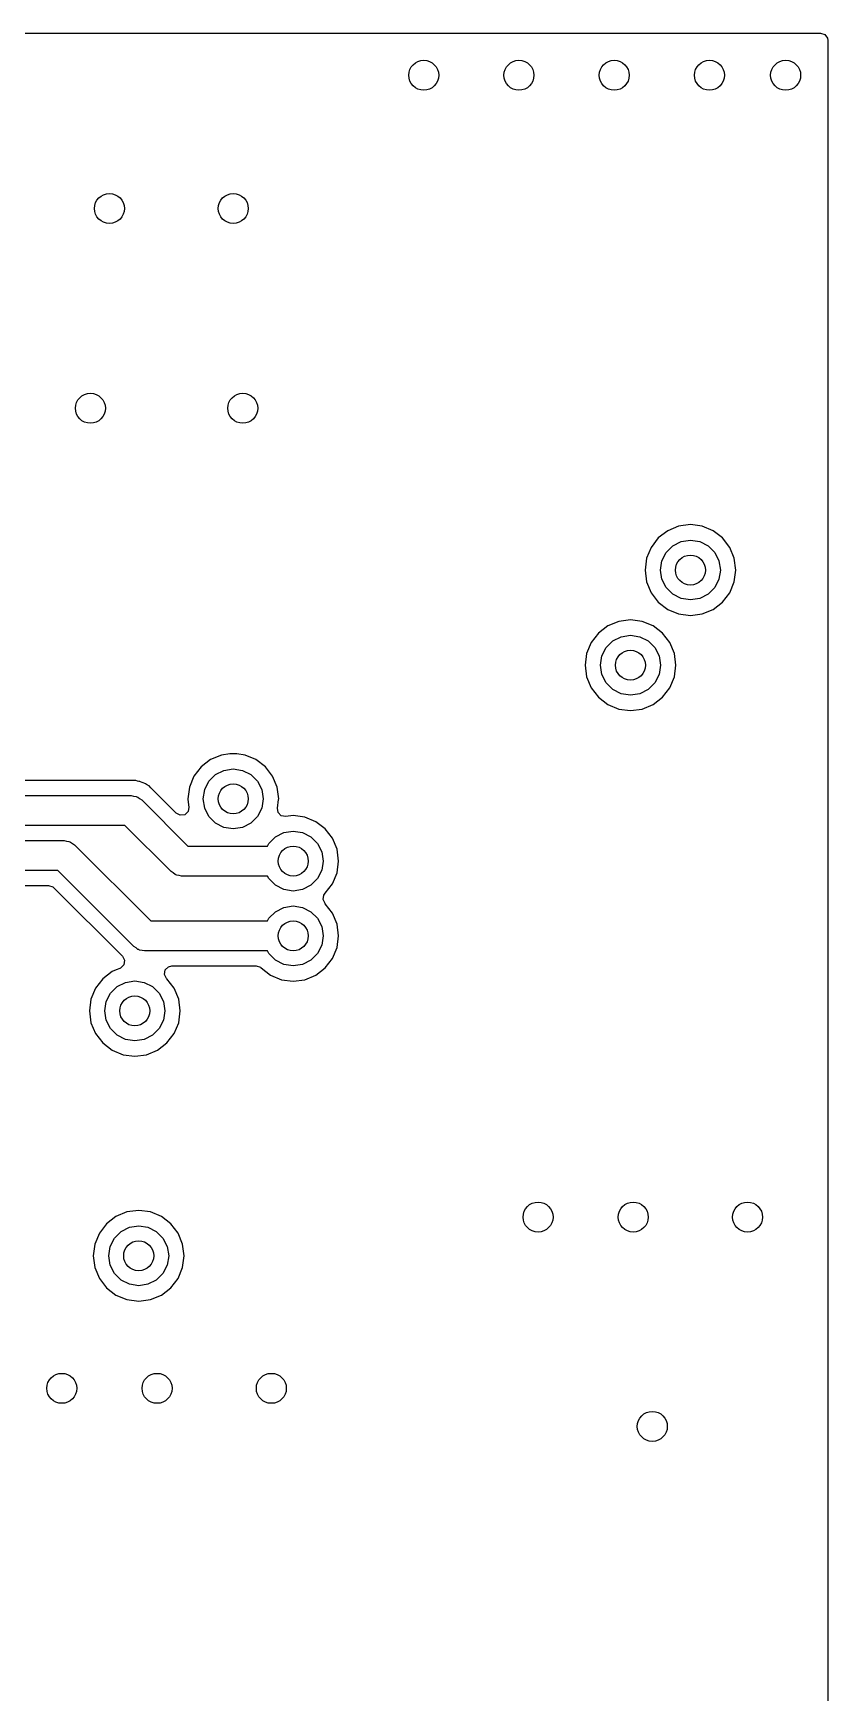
# Model space of a CAD drawing. Extents: x 3.91 to 7.47, y -4.88 to -2.92.
# Drawn here: x 7.054 to 7.471, y -3.788 to -2.915 of the extents above; entities that cross this region are included whole.
import ezdxf

# ---------------------------------------------------------------- set-up
doc = ezdxf.new("R2010")
doc.units = 0
doc.header["$MEASUREMENT"] = 0
doc.layers.add('BLACK', color=7, linetype='CONTINUOUS')

msp = doc.modelspace()

# ---------------------------------------------------------------- linework, layer by layer
at = {"layer": 'BLACK', "linetype": 'CONTINUOUS'}
for p, q in [((3.91047, -2.91541), (7.46688, -2.91541)), ((7.46688, -2.91541), (7.46917, -2.91615)), ((7.46917, -2.91615), (7.47059, -2.9181)), ((7.47059, -2.9181), (7.47078, -2.91931)), ((7.47078, -2.91931), (7.47078, -4.39456)), ((7.3925, -3.17448), (7.38675, -3.17687)), ((7.39867, -3.17367), (7.3925, -3.17448)), ((7.40485, -3.17448), (7.39867, -3.17367)), ((7.4106, -3.17687), (7.40485, -3.17448)), ((7.38181, -3.18066), (7.37802, -3.18559)), ((7.38675, -3.17687), (7.38181, -3.18066)), ((7.38942, -3.18478), (7.39381, -3.18254)), ((7.39381, -3.18254), (7.39867, -3.18177)), ((7.39867, -3.18177), (7.40354, -3.18254)), ((7.40354, -3.18254), (7.40793, -3.18478)), ((7.41554, -3.18066), (7.4106, -3.17687)), ((7.41933, -3.18559), (7.41554, -3.18066)), ((7.37564, -3.19135), (7.37483, -3.19752)), ((7.37802, -3.18559), (7.37564, -3.19135)), ((7.3837, -3.19265), (7.38593, -3.18826)), ((7.38593, -3.18826), (7.38942, -3.18478)), ((7.40793, -3.18478), (7.41142, -3.18826)), ((7.41142, -3.18826), (7.41365, -3.19265)), ((7.42171, -3.19135), (7.41933, -3.18559)), ((7.42252, -3.19752), (7.42171, -3.19135)), ((7.37483, -3.19752), (7.37564, -3.20369)), ((7.38293, -3.19752), (7.3837, -3.19265)), ((7.3837, -3.20238), (7.38293, -3.19752)), ((7.41365, -3.19265), (7.41442, -3.19752)), ((7.41442, -3.19752), (7.41365, -3.20238)), ((7.42171, -3.20369), (7.42252, -3.19752)), ((7.37564, -3.20369), (7.37802, -3.20944)), ((7.38593, -3.20677), (7.3837, -3.20238)), ((7.38942, -3.21026), (7.38593, -3.20677)), ((7.41142, -3.20677), (7.40793, -3.21026)), ((7.41365, -3.20238), (7.41142, -3.20677)), ((7.41933, -3.20944), (7.42171, -3.20369)), ((7.37802, -3.20944), (7.38181, -3.21438)), ((7.38181, -3.21438), (7.38675, -3.21817)), ((7.39381, -3.21249), (7.38942, -3.21026)), ((7.39867, -3.21326), (7.39381, -3.21249)), ((7.40354, -3.21249), (7.39867, -3.21326)), ((7.40793, -3.21026), (7.40354, -3.21249)), ((7.4106, -3.21817), (7.41554, -3.21438)), ((7.41554, -3.21438), (7.41933, -3.20944)), ((7.36103, -3.22448), (7.35528, -3.22687)), ((7.3672, -3.22367), (7.36103, -3.22448)), ((7.37337, -3.22448), (7.3672, -3.22367)), ((7.37912, -3.22687), (7.37337, -3.22448)), ((7.38675, -3.21817), (7.3925, -3.22055)), ((7.3925, -3.22055), (7.39867, -3.22136)), ((7.39867, -3.22136), (7.40485, -3.22055)), ((7.40485, -3.22055), (7.4106, -3.21817)), ((7.35034, -3.23066), (7.34655, -3.23559)), ((7.35528, -3.22687), (7.35034, -3.23066)), ((7.35446, -3.23826), (7.35794, -3.23478)), ((7.35794, -3.23478), (7.36233, -3.23254)), ((7.36233, -3.23254), (7.3672, -3.23177)), ((7.3672, -3.23177), (7.37206, -3.23254)), ((7.37206, -3.23254), (7.37645, -3.23478)), ((7.37645, -3.23478), (7.37994, -3.23826)), ((7.38406, -3.23066), (7.37912, -3.22687)), ((7.38785, -3.23559), (7.38406, -3.23066)), ((7.34417, -3.24135), (7.34335, -3.24752)), ((7.34655, -3.23559), (7.34417, -3.24135)), ((7.35145, -3.24752), (7.35222, -3.24265)), ((7.35222, -3.24265), (7.35446, -3.23826)), ((7.37994, -3.23826), (7.38218, -3.24265)), ((7.38218, -3.24265), (7.38295, -3.24752)), ((7.39023, -3.24135), (7.38785, -3.23559)), ((7.39104, -3.24752), (7.39023, -3.24135)), ((7.34335, -3.24752), (7.34417, -3.25369)), ((7.35222, -3.25238), (7.35145, -3.24752)), ((7.35446, -3.25677), (7.35222, -3.25238)), ((7.38218, -3.25238), (7.37994, -3.25677)), ((7.38295, -3.24752), (7.38218, -3.25238)), ((7.39023, -3.25369), (7.39104, -3.24752)), ((7.34417, -3.25369), (7.34655, -3.25944)), ((7.34655, -3.25944), (7.35034, -3.26438)), ((7.35794, -3.26026), (7.35446, -3.25677)), ((7.36233, -3.26249), (7.35794, -3.26026)), ((7.37645, -3.26026), (7.37206, -3.26249)), ((7.37994, -3.25677), (7.37645, -3.26026)), ((7.38406, -3.26438), (7.38785, -3.25944)), ((7.38785, -3.25944), (7.39023, -3.25369)), ((7.35034, -3.26438), (7.35528, -3.26817)), ((7.35528, -3.26817), (7.36103, -3.27055)), ((7.3672, -3.26326), (7.36233, -3.26249)), ((7.37206, -3.26249), (7.3672, -3.26326)), ((7.37337, -3.27055), (7.37912, -3.26817)), ((7.37912, -3.26817), (7.38406, -3.26438)), ((7.36103, -3.27055), (7.3672, -3.27136)), ((7.3672, -3.27136), (7.37337, -3.27055)), ((7.1525, -3.29474), (7.14675, -3.29712)), ((7.15683, -3.29417), (7.1525, -3.29474)), ((7.16052, -3.29417), (7.15683, -3.29417)), ((7.16485, -3.29474), (7.16052, -3.29417)), ((7.1706, -3.29712), (7.16485, -3.29474)), ((7.14181, -3.30091), (7.13802, -3.30585)), ((7.14675, -3.29712), (7.14181, -3.30091)), ((7.14593, -3.30852), (7.14942, -3.30503)), ((7.14942, -3.30503), (7.15381, -3.3028)), ((7.15381, -3.3028), (7.15867, -3.30202)), ((7.15867, -3.30202), (7.16354, -3.3028)), ((7.16354, -3.3028), (7.16793, -3.30503)), ((7.16793, -3.30503), (7.17142, -3.30852)), ((7.17554, -3.30091), (7.1706, -3.29712)), ((7.17933, -3.30585), (7.17554, -3.30091)), ((7.10757, -3.30815), (6.51055, -3.30815)), ((7.10847, -3.30844), (7.10757, -3.30815)), ((7.10907, -3.30858), (7.10847, -3.30844)), ((7.1097, -3.30868), (7.10907, -3.30858)), ((7.11, -3.30873), (7.1097, -3.30868)), ((7.1097, -3.30868), (7.1097, -3.30868)), ((7.11085, -3.30916), (7.11, -3.30873)), ((7.11142, -3.3094), (7.11085, -3.30916)), ((7.11232, -3.30969), (7.11142, -3.3094)), ((7.11257, -3.30987), (7.11232, -3.30969)), ((7.11309, -3.31025), (7.11257, -3.30987)), ((7.11361, -3.31057), (7.11309, -3.31025)), ((7.11446, -3.311), (7.11361, -3.31057)), ((7.11534, -3.31189), (7.11446, -3.311)), ((7.12877, -3.32531), (7.11534, -3.31189)), ((7.11534, -3.31189), (7.11534, -3.31189)), ((7.11534, -3.31189), (7.11534, -3.31189)), ((7.11534, -3.31189), (7.11534, -3.31189)), ((7.13564, -3.3116), (7.13483, -3.31777)), ((7.13802, -3.30585), (7.13564, -3.3116)), ((7.14293, -3.31777), (7.1437, -3.31291)), ((7.1437, -3.31291), (7.14593, -3.30852)), ((7.17142, -3.30852), (7.17365, -3.31291)), ((7.17365, -3.31291), (7.17442, -3.31777)), ((7.18171, -3.3116), (7.17933, -3.30585)), ((7.18252, -3.31777), (7.18171, -3.3116)), ((5.99833, -3.31604), (7.10509, -3.31604)), ((7.10509, -3.31604), (7.10637, -3.31633)), ((7.10637, -3.31633), (7.10767, -3.31648)), ((7.10767, -3.31648), (7.10806, -3.31672)), ((7.10806, -3.31672), (7.1085, -3.31682)), ((7.1085, -3.31682), (7.10953, -3.31765)), ((7.10953, -3.31765), (7.11064, -3.31835)), ((7.11064, -3.31835), (7.13485, -3.34255)), ((7.13483, -3.31777), (7.13486, -3.31803)), ((7.13486, -3.31803), (7.13539, -3.32205)), ((7.13539, -3.32205), (7.13495, -3.32442)), ((7.1437, -3.32264), (7.14293, -3.31777)), ((7.14593, -3.32703), (7.1437, -3.32264)), ((7.17365, -3.32264), (7.17142, -3.32703)), ((7.17442, -3.31777), (7.17365, -3.32264)), ((7.18187, -3.32272), (7.18249, -3.31803)), ((7.18222, -3.32491), (7.18187, -3.32272)), ((7.18249, -3.31803), (7.18252, -3.31777)), ((7.13082, -3.32639), (7.12877, -3.32531)), ((7.13321, -3.32608), (7.13082, -3.32639)), ((7.13495, -3.32442), (7.13321, -3.32608)), ((7.14942, -3.33051), (7.14593, -3.32703)), ((7.15381, -3.33275), (7.14942, -3.33051)), ((7.16793, -3.33051), (7.16354, -3.33275)), ((7.17142, -3.32703), (7.16793, -3.33051)), ((7.18387, -3.32666), (7.18222, -3.32491)), ((7.18624, -3.3271), (7.18387, -3.32666)), ((7.19015, -3.32658), (7.18624, -3.3271)), ((7.19632, -3.32739), (7.19015, -3.32658)), ((7.20207, -3.32978), (7.19632, -3.32739)), ((7.20701, -3.33357), (7.20207, -3.32978)), ((5.74194, -3.33964), (7.06985, -3.33964)), ((7.10181, -3.33179), (5.99506, -3.33179)), ((7.06985, -3.33964), (7.07113, -3.33994)), ((7.07113, -3.33994), (7.07244, -3.34009)), ((7.07244, -3.34009), (7.07282, -3.34033)), ((7.12602, -3.356), (7.10181, -3.33179)), ((7.15867, -3.33352), (7.15381, -3.33275)), ((7.16354, -3.33275), (7.15867, -3.33352)), ((7.17741, -3.34117), (7.18089, -3.33769)), ((7.18089, -3.33769), (7.18528, -3.33545)), ((7.18528, -3.33545), (7.19015, -3.33468)), ((7.19015, -3.33468), (7.19502, -3.33545)), ((7.19502, -3.33545), (7.19941, -3.33769)), ((7.19941, -3.33769), (7.20289, -3.34117)), ((7.2108, -3.3385), (7.20701, -3.33357)), ((7.21318, -3.34426), (7.2108, -3.3385)), ((7.07282, -3.34033), (7.07326, -3.34043)), ((7.07326, -3.34043), (7.07429, -3.34125)), ((7.07429, -3.34125), (7.0754, -3.34195)), ((7.0754, -3.34195), (7.11536, -3.3819)), ((7.13485, -3.34255), (7.17671, -3.34255)), ((7.17671, -3.34255), (7.17741, -3.34117)), ((7.20289, -3.34117), (7.20513, -3.34556)), ((7.20513, -3.34556), (7.2059, -3.35043)), ((7.214, -3.35043), (7.21318, -3.34426)), ((7.06657, -3.35539), (5.73866, -3.35539)), ((7.10653, -3.39535), (7.06657, -3.35539)), ((7.12713, -3.3567), (7.12602, -3.356)), ((7.12816, -3.35752), (7.12713, -3.3567)), ((7.1286, -3.35762), (7.12816, -3.35752)), ((7.12898, -3.35786), (7.1286, -3.35762)), ((7.20513, -3.35529), (7.20289, -3.35968)), ((7.2059, -3.35043), (7.20513, -3.35529)), ((7.2108, -3.36235), (7.21318, -3.3566)), ((7.21318, -3.3566), (7.214, -3.35043)), ((6.63615, -3.36328), (7.06169, -3.36328)), ((7.06169, -3.36328), (7.06398, -3.36403)), ((7.06398, -3.36403), (7.06445, -3.36443)), ((7.06445, -3.36443), (7.10049, -3.40047)), ((7.13029, -3.35801), (7.12898, -3.35786)), ((7.13157, -3.3583), (7.13029, -3.35801)), ((7.17671, -3.3583), (7.13157, -3.3583)), ((7.17741, -3.35968), (7.17671, -3.3583)), ((7.18089, -3.36317), (7.17741, -3.35968)), ((7.18528, -3.3654), (7.18089, -3.36317)), ((7.19015, -3.36618), (7.18528, -3.3654)), ((7.19502, -3.3654), (7.19015, -3.36618)), ((7.19941, -3.36317), (7.19502, -3.3654)), ((7.20289, -3.35968), (7.19941, -3.36317)), ((7.20701, -3.36729), (7.2108, -3.36235)), ((7.18089, -3.37704), (7.18528, -3.3748)), ((7.18528, -3.3748), (7.19015, -3.37403)), ((7.19015, -3.37403), (7.19502, -3.3748)), ((7.19502, -3.3748), (7.19941, -3.37704)), ((7.20581, -3.37071), (7.20619, -3.36833)), ((7.20689, -3.37282), (7.20581, -3.37071)), ((7.20619, -3.36833), (7.20687, -3.3674)), ((7.20687, -3.3674), (7.20701, -3.36729)), ((7.20701, -3.37292), (7.20689, -3.37282)), ((7.2108, -3.37786), (7.20701, -3.37292)), ((7.11536, -3.3819), (7.17671, -3.3819)), ((7.17671, -3.3819), (7.17741, -3.38052)), ((7.17741, -3.38052), (7.18089, -3.37704)), ((7.19941, -3.37704), (7.20289, -3.38052)), ((7.20289, -3.38052), (7.20513, -3.38491)), ((7.21318, -3.38361), (7.2108, -3.37786)), ((7.214, -3.38978), (7.21318, -3.38361)), ((7.20513, -3.38491), (7.2059, -3.38978)), ((7.2059, -3.38978), (7.20513, -3.39464)), ((7.21318, -3.39595), (7.214, -3.38978)), ((7.10049, -3.40047), (7.10158, -3.40261)), ((7.10764, -3.39605), (7.10653, -3.39535)), ((7.10867, -3.39687), (7.10764, -3.39605)), ((7.10911, -3.39697), (7.10867, -3.39687)), ((7.1095, -3.39721), (7.10911, -3.39697)), ((7.1108, -3.39736), (7.1095, -3.39721)), ((7.11208, -3.39765), (7.1108, -3.39736)), ((7.17671, -3.39765), (7.11208, -3.39765)), ((7.17741, -3.39903), (7.17671, -3.39765)), ((7.18089, -3.40252), (7.17741, -3.39903)), ((7.20289, -3.39903), (7.19941, -3.40252)), ((7.20513, -3.39464), (7.20289, -3.39903)), ((7.2108, -3.4017), (7.21318, -3.39595)), ((7.09508, -3.40854), (7.09014, -3.41233)), ((7.09717, -3.40767), (7.09508, -3.40854)), ((7.09922, -3.40682), (7.09717, -3.40767)), ((7.0995, -3.4067), (7.09922, -3.40682)), ((7.1012, -3.40499), (7.0995, -3.4067)), ((7.10158, -3.40261), (7.1012, -3.40499)), ((7.12259, -3.41005), (7.12296, -3.40767)), ((7.12296, -3.40767), (7.12467, -3.40597)), ((7.12467, -3.40597), (7.12644, -3.40555)), ((7.12644, -3.40555), (7.17063, -3.40555)), ((7.17063, -3.40555), (7.17292, -3.40629)), ((7.17292, -3.40629), (7.17322, -3.40654)), ((7.17322, -3.40654), (7.17329, -3.40664)), ((7.17329, -3.40664), (7.17823, -3.41043)), ((7.18528, -3.40476), (7.18089, -3.40252)), ((7.19015, -3.40553), (7.18528, -3.40476)), ((7.19502, -3.40476), (7.19015, -3.40553)), ((7.19941, -3.40252), (7.19502, -3.40476)), ((7.20207, -3.41043), (7.20701, -3.40664)), ((7.20701, -3.40664), (7.2108, -3.4017)), ((7.08635, -3.41727), (7.08397, -3.42302)), ((7.09014, -3.41233), (7.08635, -3.41727)), ((7.09426, -3.41994), (7.09774, -3.41645)), ((7.09774, -3.41645), (7.10213, -3.41422)), ((7.10213, -3.41422), (7.107, -3.41345)), ((7.107, -3.41345), (7.11186, -3.41422)), ((7.11186, -3.41422), (7.11625, -3.41645)), ((7.11625, -3.41645), (7.11974, -3.41994)), ((7.12368, -3.41219), (7.12259, -3.41005)), ((7.12386, -3.41233), (7.12368, -3.41219)), ((7.12765, -3.41727), (7.12386, -3.41233)), ((7.13003, -3.42302), (7.12765, -3.41727)), ((7.17823, -3.41043), (7.18398, -3.41281)), ((7.18398, -3.41281), (7.19015, -3.41362)), ((7.19015, -3.41362), (7.19632, -3.41281)), ((7.19632, -3.41281), (7.20207, -3.41043)), ((7.08397, -3.42302), (7.08315, -3.42919)), ((7.09125, -3.42919), (7.09202, -3.42433)), ((7.09202, -3.42433), (7.09426, -3.41994)), ((7.11974, -3.41994), (7.12198, -3.42433)), ((7.12198, -3.42433), (7.12275, -3.42919)), ((7.13084, -3.42919), (7.13003, -3.42302)), ((7.08315, -3.42919), (7.08397, -3.43537)), ((7.08397, -3.43537), (7.08635, -3.44112)), ((7.09202, -3.43406), (7.09125, -3.42919)), ((7.09426, -3.43845), (7.09202, -3.43406)), ((7.12198, -3.43406), (7.11974, -3.43845)), ((7.12275, -3.42919), (7.12198, -3.43406)), ((7.12765, -3.44112), (7.13003, -3.43537)), ((7.13003, -3.43537), (7.13084, -3.42919)), ((7.08635, -3.44112), (7.09014, -3.44605)), ((7.09774, -3.44193), (7.09426, -3.43845)), ((7.10213, -3.44417), (7.09774, -3.44193)), ((7.107, -3.44494), (7.10213, -3.44417)), ((7.11186, -3.44417), (7.107, -3.44494)), ((7.11625, -3.44193), (7.11186, -3.44417)), ((7.11974, -3.43845), (7.11625, -3.44193)), ((7.12386, -3.44605), (7.12765, -3.44112)), ((7.09014, -3.44605), (7.09508, -3.44984)), ((7.09508, -3.44984), (7.10083, -3.45223)), ((7.10083, -3.45223), (7.107, -3.45304)), ((7.107, -3.45304), (7.11317, -3.45223)), ((7.11317, -3.45223), (7.11892, -3.44984)), ((7.11892, -3.44984), (7.12386, -3.44605)), ((7.09711, -3.53722), (7.09217, -3.54101)), ((7.10286, -3.53484), (7.09711, -3.53722)), ((7.10903, -3.53403), (7.10286, -3.53484)), ((7.1152, -3.53484), (7.10903, -3.53403)), ((7.12095, -3.53722), (7.1152, -3.53484)), ((7.12589, -3.54101), (7.12095, -3.53722)), ((7.08838, -3.54595), (7.086, -3.5517)), ((7.09217, -3.54101), (7.08838, -3.54595)), ((7.09405, -3.553), (7.09629, -3.54861)), ((7.09629, -3.54861), (7.09977, -3.54513)), ((7.09977, -3.54513), (7.10416, -3.54289)), ((7.10416, -3.54289), (7.10903, -3.54212)), ((7.10903, -3.54212), (7.1139, -3.54289)), ((7.1139, -3.54289), (7.11829, -3.54513)), ((7.11829, -3.54513), (7.12177, -3.54861)), ((7.12177, -3.54861), (7.12401, -3.553)), ((7.12968, -3.54595), (7.12589, -3.54101)), ((7.13206, -3.5517), (7.12968, -3.54595)), ((7.086, -3.5517), (7.08518, -3.55787)), ((7.08518, -3.55787), (7.086, -3.56404)), ((7.09328, -3.55787), (7.09405, -3.553)), ((7.09405, -3.56274), (7.09328, -3.55787)), ((7.12401, -3.553), (7.12478, -3.55787)), ((7.12478, -3.55787), (7.12401, -3.56274)), ((7.13287, -3.55787), (7.13206, -3.5517)), ((7.13206, -3.56404), (7.13287, -3.55787)), ((7.086, -3.56404), (7.08838, -3.56979)), ((7.09629, -3.56713), (7.09405, -3.56274)), ((7.12401, -3.56274), (7.12177, -3.56713)), ((7.12968, -3.56979), (7.13206, -3.56404)), ((7.08838, -3.56979), (7.09217, -3.57473)), ((7.09217, -3.57473), (7.09711, -3.57852)), ((7.09977, -3.57061), (7.09629, -3.56713)), ((7.10416, -3.57285), (7.09977, -3.57061)), ((7.10903, -3.57362), (7.10416, -3.57285)), ((7.1139, -3.57285), (7.10903, -3.57362)), ((7.11829, -3.57061), (7.1139, -3.57285)), ((7.12177, -3.56713), (7.11829, -3.57061)), ((7.12095, -3.57852), (7.12589, -3.57473)), ((7.12589, -3.57473), (7.12968, -3.56979)), ((7.09711, -3.57852), (7.10286, -3.5809)), ((7.10286, -3.5809), (7.10903, -3.58172)), ((7.10903, -3.58172), (7.1152, -3.5809)), ((7.1152, -3.5809), (7.12095, -3.57852))]:
    msp.add_line(p, q, dxfattribs=at)
at = {"layer": 'BLACK'}
for centre in [(7.25867, -2.93752), (7.30867, -2.93752), (7.35867, -2.93752), (7.40867, -2.93752), (7.44867, -2.93752), (7.09367, -3.00752), (7.15867, -3.00752), (7.08367, -3.11252), (7.16367, -3.11252), (7.39867, -3.19752), (7.3672, -3.24752), (7.15867, -3.31777), (7.19015, -3.35043), (7.19015, -3.38978), (7.107, -3.42919), (7.31867, -3.53752), (7.36867, -3.53752), (7.42867, -3.53752), (7.10903, -3.55787), (7.06867, -3.62752), (7.11867, -3.62752), (7.17867, -3.62752), (7.37867, -3.64752)]:
    msp.add_circle(centre, 0.00787, dxfattribs=at)

doc.saveas('drawing.dxf')
